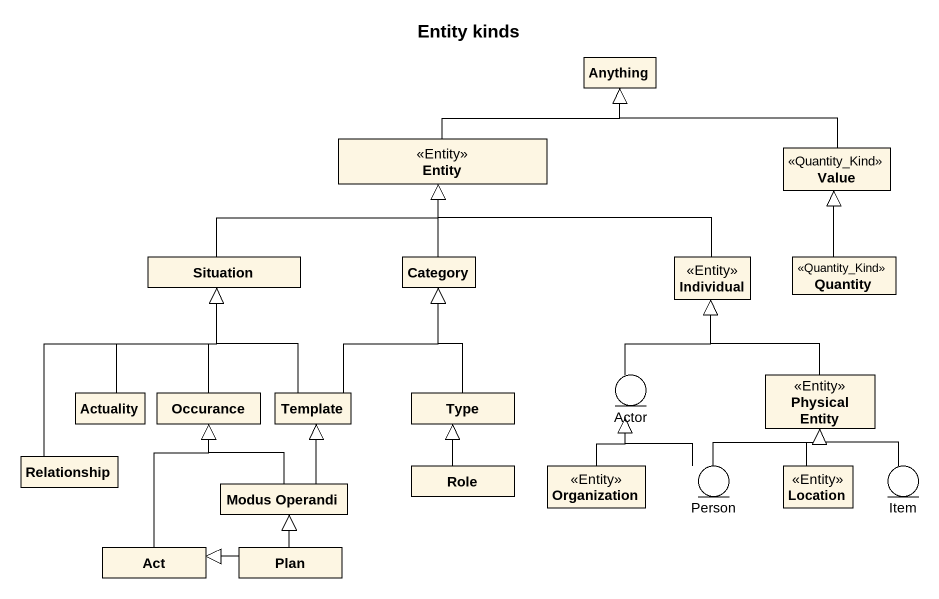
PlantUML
@startuml
title Entity kinds
allowmixing
hide circle
hide empty members
class Anything
class "Entity" as Entity_ <<Entity>>
class Value <<Quantity_Kind>>
class Situation
class Category
class Individual <<Entity>>
class Quantity <<Quantity_Kind>>
class Actuality
class Occurance
class Template
class Type
entity "Actor" as Actor_
class "Physical Entity" as Physical_Entity <<Entity>>
class Relationship
class Role
class Organization <<Entity>>
entity "Person" as Person_
class Location <<Entity>>
entity Item
class "Modus Operandi" as Modus_Operandi
class Act
class Plan
Entity_ -right-|> Anything
Value -left-|> Anything
Situation -right-|> Entity_
Category -up-|> Entity_
Individual -left-|> Entity_
Quantity -up-|> Value
Actuality -up-|> Situation
Occurance -up-|> Situation
Template -up-|> Situation
Template -up-|> Category
Type -up-|> Category
Actor_ -up-|> Individual
Physical_Entity -up-|> Individual
Relationship -up-|> Situation
Role -up-|> Type
Organization -up-|> Actor_
Person_ -up-|> Actor_
Person_ -up-|> Physical_Entity
Location -up-|> Physical_Entity
Item -up-|> Physical_Entity
Modus_Operandi -up-|> Occurance
Modus_Operandi -up-|> Template
Act -up-|> Occurance
Plan -up-|> Modus_Operandi
Plan -left-|> Act
@enduml
